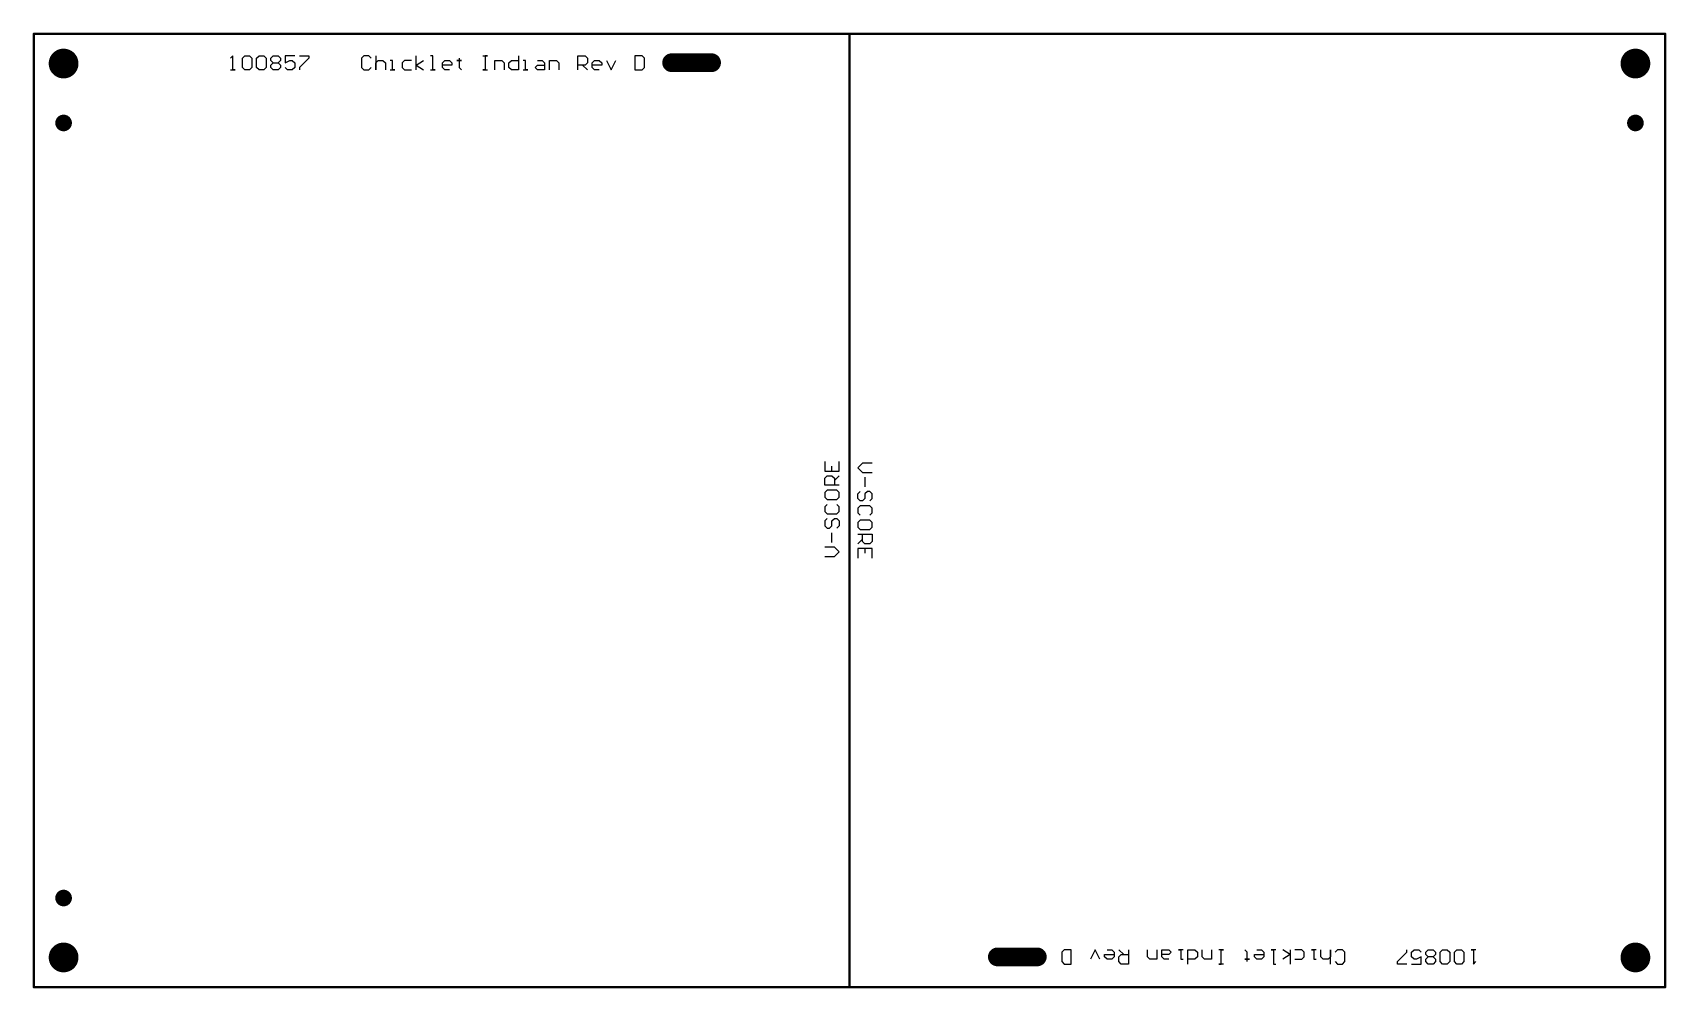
# Model space of a CAD drawing. Extents: x 355 to 529, y 203 to 305.
import ezdxf

# ---------------------------------------------------------------- set-up
doc = ezdxf.new("R2010")
doc.units = 0
for name, color, linetype in [('MECHANICAL1', 6, 'CONTINUOUS'), ('PADHOLELAYER', 156, 'CONTINUOUS'), ('TOPOVERLAY', 2, 'CONTINUOUS'), ('TOPPASTE', 8, 'CONTINUOUS')]:
    doc.layers.add(name, color=color, linetype=linetype)

msp = doc.modelspace()

# ---------------------------------------------------------------- linework, layer by layer
at = {"layer": 'MECHANICAL1', "const_width": 0.254}
for points in [[(354.79, 203.21), (354.79, 305.06)], [(354.79, 305.06), (529.01, 305.06)], [(529.01, 203.21), (529.01, 305.06)], [(354.79, 203.21), (529.01, 203.21)]]:
    msp.add_lwpolyline(points, dxfattribs=at)
at = {"layer": 'MECHANICAL1', "const_width": 0.127}
for points in [[(354.73, 305.06, 1), (354.85, 305.06, 1)], [(354.73, 305.06, 1), (354.85, 305.06, 1)], [(528.94, 305.06, 1), (529.07, 305.06, 1)], [(528.94, 305.06, 1), (529.07, 305.06, 1)], [(354.73, 203.21, 1), (354.85, 203.21, 1)], [(354.73, 203.21, 1), (354.85, 203.21, 1)], [(528.94, 203.21, 1), (529.07, 203.21, 1)], [(528.94, 203.21, 1), (529.07, 203.21, 1)]]:
    msp.add_lwpolyline(points, format="xyb", close=True, dxfattribs=at)
at = {"layer": 'PADHOLELAYER', "const_width": 1.59}
for points in [[(357.17, 301.89, 1), (358.76, 301.89, 1)], [(525.04, 301.89, 1), (526.63, 301.89, 1)], [(357.17, 206.38, 1), (358.76, 206.38, 1)], [(525.04, 206.38, 1), (526.63, 206.38, 1)]]:
    msp.add_lwpolyline(points, format="xyb", close=True, dxfattribs=at)
at = {"layer": 'TOPOVERLAY'}
for p, q in [((376.04, 302.73), (375.79, 302.48)), ((376.04, 301.21), (376.04, 302.73)), ((377.06, 302.48), (377.31, 302.73)), ((377.06, 301.46), (377.06, 302.48)), ((377.31, 302.73), (377.82, 302.73)), ((377.82, 302.73), (378.07, 302.48)), ((378.07, 302.48), (378.07, 301.46)), ((378.58, 302.48), (378.84, 302.73)), ((378.58, 301.46), (378.58, 302.48)), ((378.84, 302.73), (379.34, 302.73)), ((379.34, 302.73), (379.6, 302.48)), ((379.6, 302.48), (379.6, 301.46)), ((380.11, 302.48), (380.36, 302.73)), ((380.11, 302.22), (380.11, 302.48)), ((380.36, 301.97), (380.11, 302.22)), ((380.11, 301.72), (380.36, 301.97)), ((380.36, 302.73), (380.87, 302.73)), ((380.36, 301.97), (380.87, 301.97)), ((380.87, 302.73), (381.12, 302.48)), ((381.12, 302.22), (380.87, 301.97)), ((380.87, 301.97), (381.12, 301.72)), ((381.12, 302.48), (381.12, 302.22)), ((382.65, 302.73), (381.63, 302.73)), ((381.63, 302.73), (381.63, 301.97)), ((381.63, 301.97), (382.14, 302.22)), ((382.14, 302.22), (382.39, 302.22)), ((382.39, 302.22), (382.65, 301.97)), ((382.65, 301.97), (382.65, 301.46)), ((383.15, 302.73), (384.17, 302.73)), ((384.17, 302.48), (383.15, 301.46)), ((384.17, 302.73), (384.17, 302.48)), ((390.04, 302.73), (389.79, 302.48)), ((389.79, 302.48), (389.79, 301.46)), ((390.55, 302.73), (390.04, 302.73)), ((390.81, 302.48), (390.55, 302.73)), ((391.31, 302.73), (391.31, 301.21)), ((391.31, 301.97), (391.57, 302.22)), ((391.31, 301.21), (391.31, 301.97)), ((391.57, 302.22), (392.07, 302.22)), ((392.07, 302.22), (392.33, 301.97)), ((392.33, 301.97), (392.33, 301.21)), ((393.09, 302.22), (392.84, 302.22)), ((393.09, 301.21), (393.09, 302.22)), ((394.36, 302.22), (394.11, 301.97)), ((394.11, 301.97), (394.11, 301.46)), ((395.12, 302.22), (394.36, 302.22)), ((395.63, 301.21), (395.63, 302.73)), ((395.63, 301.72), (396.39, 302.22)), ((397.41, 302.73), (397.15, 302.73)), ((397.41, 301.21), (397.41, 302.73)), ((398.42, 301.97), (398.68, 302.22)), ((398.42, 301.46), (398.42, 301.97)), ((398.68, 302.22), (399.18, 302.22)), ((399.18, 302.22), (399.44, 301.97)), ((399.44, 301.97), (399.44, 301.72)), ((400.2, 302.22), (399.95, 302.22)), ((399.95, 302.22), (400.45, 302.22)), ((400.2, 302.48), (400.2, 302.22)), ((400.45, 302.22), (400.2, 302.22)), ((400.2, 302.22), (400.2, 301.46)), ((402.74, 302.73), (403.25, 302.73)), ((403.25, 302.73), (402.99, 302.73)), ((402.99, 302.73), (402.99, 301.21)), ((404.01, 301.21), (404.01, 302.22)), ((404.01, 302.22), (404.77, 302.22)), ((404.77, 302.22), (405.02, 301.97)), ((405.02, 301.97), (405.02, 301.21)), ((405.53, 301.97), (405.79, 302.22)), ((405.53, 301.46), (405.53, 301.97)), ((405.79, 302.22), (406.55, 302.22)), ((406.55, 302.73), (406.55, 301.21)), ((407.31, 302.22), (407.06, 302.22)), ((407.31, 301.21), (407.31, 302.22)), ((408.58, 302.22), (409.09, 302.22)), ((409.09, 302.22), (409.34, 301.97)), ((409.34, 301.97), (409.34, 301.21)), ((409.85, 301.21), (409.85, 302.22)), ((409.85, 302.22), (410.61, 302.22)), ((410.61, 302.22), (410.86, 301.97)), ((410.86, 301.97), (410.86, 301.21)), ((412.9, 301.21), (412.9, 302.73)), ((412.9, 302.73), (413.66, 302.73)), ((413.66, 302.73), (413.91, 302.48)), ((413.91, 301.97), (413.66, 301.72)), ((413.91, 302.48), (413.91, 301.97)), ((414.42, 301.97), (414.67, 302.22)), ((414.42, 301.46), (414.42, 301.97)), ((414.67, 302.22), (415.18, 302.22)), ((415.18, 302.22), (415.44, 301.97)), ((415.44, 301.97), (415.44, 301.72)), ((415.94, 302.22), (416.45, 301.21)), ((416.45, 301.21), (416.96, 302.22)), ((418.99, 302.73), (418.99, 301.21)), ((419.75, 302.73), (418.99, 302.73)), ((420.01, 302.48), (419.75, 302.73)), ((420.01, 301.46), (420.01, 302.48)), ((375.79, 301.21), (376.3, 301.21)), ((376.3, 301.21), (376.04, 301.21)), ((377.31, 301.21), (377.06, 301.46)), ((377.82, 301.21), (377.31, 301.21)), ((378.07, 301.46), (377.82, 301.21)), ((378.84, 301.21), (378.58, 301.46)), ((379.34, 301.21), (378.84, 301.21)), ((379.6, 301.46), (379.34, 301.21)), ((380.11, 301.46), (380.11, 301.72)), ((380.36, 301.21), (380.11, 301.46)), ((380.87, 301.21), (380.36, 301.21)), ((381.12, 301.46), (380.87, 301.21)), ((381.12, 301.72), (381.12, 301.46)), ((381.88, 301.21), (381.63, 301.46)), ((382.39, 301.21), (381.88, 301.21)), ((382.65, 301.46), (382.39, 301.21)), ((383.15, 301.46), (383.15, 301.21)), ((389.79, 301.46), (390.04, 301.21)), ((390.04, 301.21), (390.55, 301.21)), ((390.55, 301.21), (390.81, 301.46)), ((392.84, 301.21), (393.34, 301.21)), ((393.34, 301.21), (393.09, 301.21)), ((394.11, 301.46), (394.36, 301.21)), ((394.36, 301.21), (395.12, 301.21)), ((395.63, 301.72), (396.39, 301.21)), ((397.15, 301.21), (397.66, 301.21)), ((397.66, 301.21), (397.41, 301.21)), ((399.44, 301.72), (398.42, 301.72)), ((398.68, 301.21), (398.42, 301.46)), ((399.18, 301.21), (398.68, 301.21)), ((400.2, 301.46), (400.45, 301.21)), ((402.99, 301.21), (402.74, 301.21)), ((402.74, 301.21), (403.25, 301.21)), ((405.79, 301.21), (405.53, 301.46)), ((406.55, 301.21), (405.79, 301.21)), ((407.06, 301.21), (407.56, 301.21)), ((407.56, 301.21), (407.31, 301.21)), ((408.33, 301.46), (408.58, 301.72)), ((408.58, 301.21), (408.33, 301.46)), ((408.58, 301.72), (409.34, 301.72)), ((409.34, 301.21), (408.58, 301.21)), ((413.66, 301.72), (412.9, 301.72)), ((413.4, 301.72), (413.91, 301.21)), ((415.44, 301.72), (414.42, 301.72)), ((414.67, 301.21), (414.42, 301.46)), ((415.18, 301.21), (414.67, 301.21)), ((418.99, 301.21), (419.75, 301.21)), ((419.75, 301.21), (420.01, 301.46)), ((439.27, 259.36), (439.27, 258.35)), ((439.27, 258.35), (440.79, 258.35)), ((440.03, 258.35), (440.03, 258.86)), ((440.79, 258.35), (440.79, 259.36)), ((443.3, 259.21), (442.79, 258.7)), ((442.79, 258.7), (443.3, 258.19)), ((444.31, 259.21), (443.3, 259.21)), ((439.27, 257.59), (439.52, 257.84)), ((439.27, 256.83), (439.27, 257.59)), ((440.79, 256.83), (439.27, 256.83)), ((439.52, 257.84), (440.03, 257.84)), ((440.03, 257.84), (440.28, 257.59)), ((440.28, 257.33), (440.79, 257.84)), ((440.28, 257.59), (440.28, 256.83)), ((443.3, 258.19), (444.31, 258.19)), ((443.55, 257.68), (443.55, 256.67)), ((439.52, 256.32), (439.27, 256.06)), ((439.27, 256.06), (439.27, 255.56)), ((439.27, 255.56), (439.52, 255.3)), ((439.52, 254.79), (439.27, 254.54)), ((440.54, 256.32), (439.52, 256.32)), ((439.52, 255.3), (440.54, 255.3)), ((440.79, 256.06), (440.54, 256.32)), ((440.54, 255.3), (440.79, 255.56)), ((440.79, 254.54), (440.54, 254.79)), ((440.79, 255.56), (440.79, 256.06)), ((442.79, 255.91), (443.04, 256.16)), ((442.79, 255.4), (442.79, 255.91)), ((443.04, 255.15), (442.79, 255.4)), ((443.3, 255.15), (443.04, 255.15)), ((443.55, 255.4), (443.3, 255.15)), ((443.81, 256.16), (443.55, 255.91)), ((443.55, 255.91), (443.55, 255.4)), ((444.06, 256.16), (443.81, 256.16)), ((444.31, 255.91), (444.06, 256.16)), ((444.06, 255.15), (444.31, 255.4)), ((444.31, 255.4), (444.31, 255.91)), ((439.27, 254.54), (439.27, 254.03)), ((439.27, 254.03), (439.52, 253.78)), ((439.52, 253.27), (439.27, 253.02)), ((439.27, 253.02), (439.27, 252.51)), ((439.52, 253.78), (440.54, 253.78)), ((440.03, 253.02), (440.28, 253.27)), ((440.03, 252.51), (440.03, 253.02)), ((440.28, 253.27), (440.54, 253.27)), ((440.54, 253.78), (440.79, 254.03)), ((440.54, 253.27), (440.79, 253.02)), ((440.79, 254.03), (440.79, 254.54)), ((440.79, 253.02), (440.79, 252.51)), ((443.04, 254.64), (442.79, 254.38)), ((442.79, 254.38), (442.79, 253.88)), ((442.79, 253.88), (443.04, 253.62)), ((443.04, 253.11), (442.79, 252.86)), ((444.06, 254.64), (443.04, 254.64)), ((444.06, 253.11), (443.04, 253.11)), ((444.31, 254.38), (444.06, 254.64)), ((444.06, 253.62), (444.31, 253.88)), ((444.31, 252.86), (444.06, 253.11)), ((444.31, 253.88), (444.31, 254.38)), ((439.27, 252.51), (439.52, 252.25)), ((439.52, 252.25), (439.77, 252.25)), ((439.77, 252.25), (440.03, 252.51)), ((440.03, 250.73), (440.03, 251.75)), ((440.79, 252.51), (440.54, 252.25)), ((442.79, 252.86), (442.79, 252.35)), ((442.79, 252.35), (443.04, 252.1)), ((442.79, 251.59), (444.31, 251.59)), ((443.04, 252.1), (444.06, 252.1)), ((443.3, 250.83), (443.3, 251.59)), ((444.06, 252.1), (444.31, 252.35)), ((444.31, 252.35), (444.31, 252.86)), ((444.31, 251.59), (444.31, 250.83)), ((440.28, 250.22), (439.27, 250.22)), ((440.79, 249.72), (440.28, 250.22)), ((440.28, 249.21), (440.79, 249.72)), ((443.3, 251.08), (442.79, 250.57)), ((444.31, 250.07), (442.79, 250.07)), ((442.79, 250.07), (442.79, 249.05)), ((443.55, 250.57), (443.3, 250.83)), ((444.06, 250.57), (443.55, 250.57)), ((443.55, 250.07), (443.55, 249.56)), ((444.31, 250.83), (444.06, 250.57)), ((444.31, 249.05), (444.31, 250.07)), ((439.27, 249.21), (440.28, 249.21)), ((464.83, 207.21), (464.57, 206.95)), ((464.57, 206.95), (464.57, 205.94)), ((464.57, 205.94), (464.83, 205.68)), ((465.59, 207.21), (464.83, 207.21)), ((465.59, 205.68), (465.59, 207.21)), ((468.13, 207.21), (467.62, 206.19)), ((468.64, 206.19), (468.13, 207.21)), ((469.14, 206.45), (469.14, 206.7)), ((469.14, 206.7), (470.16, 206.7)), ((469.4, 206.19), (469.14, 206.45)), ((469.4, 207.21), (469.91, 207.21)), ((469.91, 206.19), (469.4, 206.19)), ((469.91, 207.21), (470.16, 206.95)), ((470.16, 206.45), (469.91, 206.19)), ((470.16, 206.95), (470.16, 206.45)), ((471.18, 206.7), (470.67, 207.21)), ((470.67, 206.45), (470.92, 206.7)), ((470.67, 205.94), (470.67, 206.45)), ((470.92, 205.68), (470.67, 205.94)), ((470.92, 206.7), (471.68, 206.7)), ((471.68, 207.21), (471.68, 205.68)), ((473.71, 206.45), (473.71, 207.21)), ((473.97, 206.19), (473.71, 206.45)), ((474.73, 206.19), (473.97, 206.19)), ((474.73, 207.21), (474.73, 206.19)), ((475.24, 206.45), (475.24, 207.21)), ((475.24, 207.21), (476, 207.21)), ((476, 206.7), (475.24, 206.7)), ((475.49, 206.19), (475.24, 206.45)), ((476, 206.19), (475.49, 206.19)), ((476, 207.21), (476.25, 206.95)), ((476.25, 206.95), (476, 206.7)), ((477.52, 207.21), (477.02, 207.21)), ((477.02, 207.21), (477.27, 207.21)), ((477.27, 207.21), (477.27, 206.19)), ((477.27, 206.19), (477.52, 206.19)), ((478.03, 205.68), (478.03, 207.21)), ((478.03, 207.21), (478.79, 207.21)), ((478.79, 206.19), (478.03, 206.19)), ((478.79, 207.21), (479.05, 206.95)), ((479.05, 206.45), (478.79, 206.19)), ((479.05, 206.95), (479.05, 206.45)), ((479.55, 206.45), (479.55, 207.21)), ((479.81, 206.19), (479.55, 206.45)), ((480.57, 206.19), (479.81, 206.19)), ((480.57, 207.21), (480.57, 206.19)), ((481.84, 207.21), (481.33, 207.21)), ((481.59, 205.68), (481.59, 207.21)), ((481.59, 207.21), (481.84, 207.21)), ((484.38, 206.95), (484.13, 207.21)), ((484.63, 206.19), (484.13, 206.19)), ((484.13, 206.19), (484.38, 206.19)), ((484.38, 206.19), (484.38, 206.95)), ((484.38, 205.94), (484.38, 206.19)), ((484.38, 206.19), (484.63, 206.19)), ((485.14, 206.45), (485.14, 206.7)), ((485.14, 206.7), (486.16, 206.7)), ((485.39, 206.19), (485.14, 206.45)), ((485.39, 207.21), (485.9, 207.21)), ((485.9, 206.19), (485.39, 206.19)), ((485.9, 207.21), (486.16, 206.95)), ((486.16, 206.45), (485.9, 206.19)), ((486.16, 206.95), (486.16, 206.45)), ((487.43, 207.21), (486.92, 207.21)), ((486.92, 207.21), (487.17, 207.21)), ((487.17, 207.21), (487.17, 205.68)), ((488.95, 206.7), (488.19, 207.21)), ((488.95, 206.7), (488.19, 206.19)), ((488.95, 207.21), (488.95, 205.68)), ((490.22, 207.21), (489.46, 207.21)), ((489.46, 206.19), (490.22, 206.19)), ((490.47, 206.95), (490.22, 207.21)), ((490.22, 206.19), (490.47, 206.45)), ((490.47, 206.45), (490.47, 206.95)), ((491.74, 207.21), (491.23, 207.21)), ((491.23, 207.21), (491.49, 207.21)), ((491.49, 207.21), (491.49, 206.19)), ((491.49, 206.19), (491.74, 206.19)), ((492.25, 206.45), (492.25, 207.21)), ((492.5, 206.19), (492.25, 206.45)), ((493.01, 206.19), (492.5, 206.19)), ((493.27, 206.45), (493.01, 206.19)), ((493.27, 205.68), (493.27, 207.21)), ((493.27, 207.21), (493.27, 206.45)), ((494.03, 207.21), (493.77, 206.95)), ((493.77, 205.94), (494.03, 205.68)), ((494.54, 207.21), (494.03, 207.21)), ((494.79, 206.95), (494.54, 207.21)), ((494.54, 205.68), (494.79, 205.94)), ((494.79, 205.94), (494.79, 206.95)), ((500.41, 205.94), (501.43, 206.95)), ((500.41, 205.68), (500.41, 205.94)), ((501.43, 206.95), (501.43, 207.21)), ((501.93, 206.95), (502.19, 207.21)), ((501.93, 206.45), (501.93, 206.95)), ((502.19, 206.19), (501.93, 206.45)), ((502.19, 207.21), (502.7, 207.21)), ((502.44, 206.19), (502.19, 206.19)), ((502.95, 206.45), (502.44, 206.19)), ((502.7, 207.21), (502.95, 206.95)), ((502.95, 205.68), (502.95, 206.45)), ((503.46, 206.95), (503.71, 207.21)), ((503.46, 206.7), (503.46, 206.95)), ((503.71, 206.45), (503.46, 206.7)), ((503.46, 206.19), (503.71, 206.45)), ((503.46, 205.94), (503.46, 206.19)), ((503.71, 205.68), (503.46, 205.94)), ((503.71, 207.21), (504.22, 207.21)), ((504.22, 206.45), (503.71, 206.45)), ((504.22, 207.21), (504.47, 206.95)), ((504.47, 206.7), (504.22, 206.45)), ((504.22, 206.45), (504.47, 206.19)), ((504.47, 205.94), (504.22, 205.68)), ((504.47, 206.95), (504.47, 206.7)), ((504.47, 206.19), (504.47, 205.94)), ((504.98, 206.95), (505.23, 207.21)), ((504.98, 205.94), (504.98, 206.95)), ((505.23, 205.68), (504.98, 205.94)), ((505.23, 207.21), (505.74, 207.21)), ((505.74, 207.21), (506, 206.95)), ((506, 205.94), (505.74, 205.68)), ((506, 206.95), (506, 205.94)), ((506.5, 206.95), (506.76, 207.21)), ((506.5, 205.94), (506.5, 206.95)), ((506.76, 205.68), (506.5, 205.94)), ((506.76, 207.21), (507.27, 207.21)), ((507.27, 207.21), (507.52, 206.95)), ((507.52, 205.94), (507.27, 205.68)), ((507.52, 206.95), (507.52, 205.94)), ((508.79, 207.21), (508.28, 207.21)), ((508.28, 207.21), (508.54, 207.21)), ((508.54, 207.21), (508.54, 205.68)), ((508.54, 205.68), (508.79, 205.94)), ((464.83, 205.68), (465.59, 205.68)), ((471.68, 205.68), (470.92, 205.68)), ((481.84, 205.68), (481.33, 205.68)), ((481.33, 205.68), (481.59, 205.68)), ((487.17, 205.68), (487.43, 205.68)), ((494.03, 205.68), (494.54, 205.68)), ((501.43, 205.68), (500.41, 205.68)), ((501.93, 205.68), (502.95, 205.68)), ((504.22, 205.68), (503.71, 205.68)), ((505.74, 205.68), (505.23, 205.68)), ((507.27, 205.68), (506.76, 205.68))]:
    msp.add_line(p, q, dxfattribs=at)
for points, const_width in [([(441.9, 203.21), (441.9, 305.06)], 0.254), ([(422.9, 301.98), (427.17, 301.98)], 2), ([(457.69, 206.44), (461.96, 206.44)], 2)]:
    msp.add_lwpolyline(points, dxfattribs=dict(at, const_width=const_width))
for points, const_width in [([(441.84, 305.06, 1), (441.96, 305.06, 1)], 0.127), ([(422.4, 301.98, 1), (423.4, 301.98, 1)], 1), ([(426.67, 301.98, 1), (427.67, 301.98, 1)], 1), ([(457.19, 206.44, 1), (458.19, 206.44, 1)], 1), ([(461.46, 206.44, 1), (462.46, 206.44, 1)], 1), ([(441.84, 203.21, 1), (441.96, 203.21, 1)], 0.127)]:
    msp.add_lwpolyline(points, format="xyb", close=True, dxfattribs=dict(at, const_width=const_width))
at = {"layer": 'TOPPASTE', "const_width": 0.889}
for points in [[(357.52, 295.54, 1), (358.41, 295.54, 1)], [(525.39, 295.54, 1), (526.28, 295.54, 1)], [(357.52, 212.73, 1), (358.41, 212.73, 1)]]:
    msp.add_lwpolyline(points, format="xyb", close=True, dxfattribs=at)

doc.saveas('drawing.dxf')
